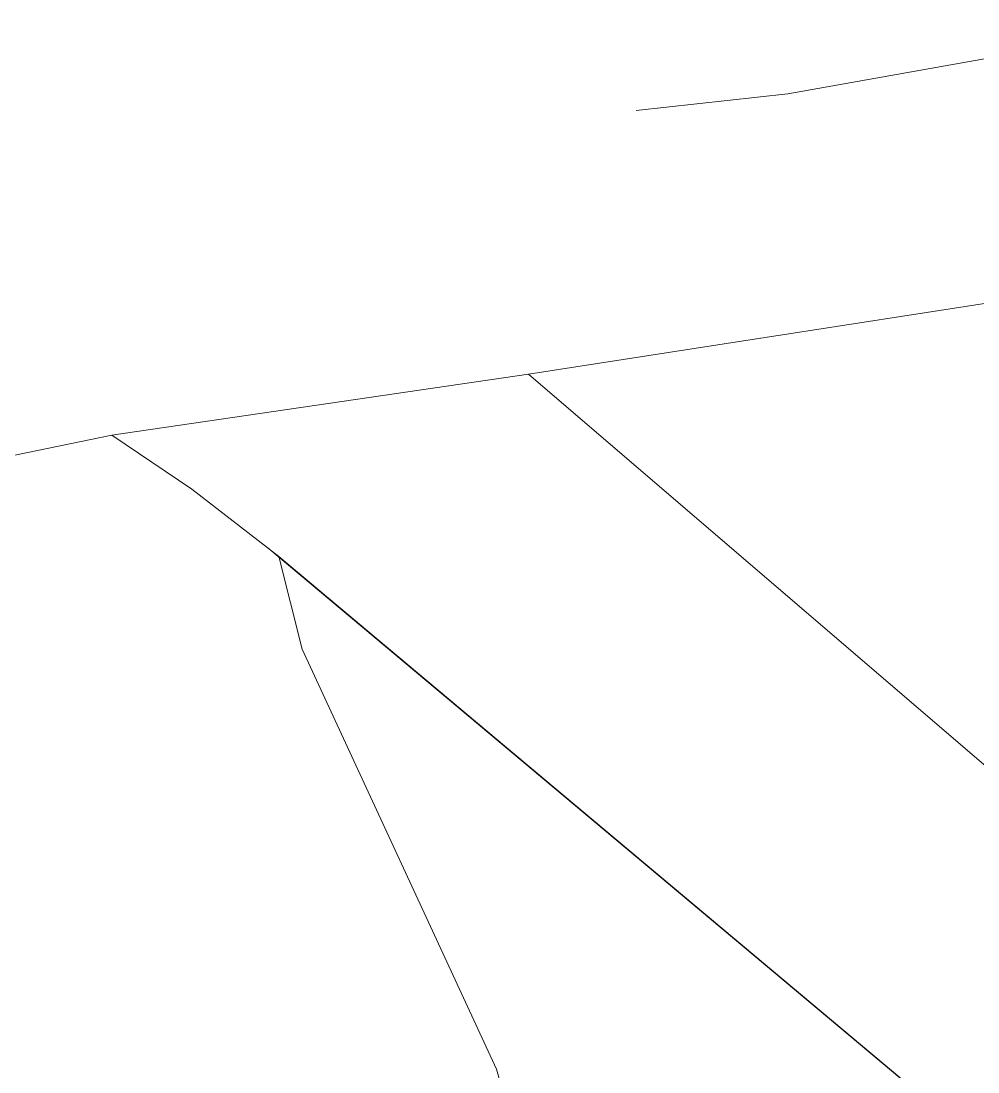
# Model space of a CAD drawing. Header units: metres. Extents: x 7516441 to 7517435, y 4691974 to 4693345.
# Drawn here: x 7516547.2 to 7516631.4, y 4692354.9 to 4692447.3 of the extents above; entities that cross this region are included whole.
import ezdxf

# ---------------------------------------------------------------- set-up
doc = ezdxf.new("R2010")
doc.units = ezdxf.units.M
doc.layers.add('Parc-Kojshi', color=251, linetype='Continuous', lineweight=0)

msp = doc.modelspace()

# ---------------------------------------------------------------- linework, layer by layer
at = {"layer": 'Parc-Kojshi'}
for points in [[(7516614.648, 4692440.899), (7516650.56, 4692447.31)], [(7516601.304, 4692439.451), (7516614.648, 4692440.899)], [(7516591.82, 4692416.235), (7516653.89, 4692425.86)], [(7516555.177, 4692410.894), (7516591.82, 4692416.235)], [(7516591.82, 4692416.235), (7516700.84, 4692322.801)], [(7516538.241, 4692407.387), (7516555.177, 4692410.894)], [(7516555.177, 4692410.894), (7516538.241, 4692407.387)], [(7516562.238, 4692406.123), (7516555.177, 4692410.894)], [(7516569.878, 4692400.211), (7516562.238, 4692406.123)], [(7516568.918, 4692400.97), (7516704.59, 4692287.19)], [(7516571.919, 4692392.047), (7516569.878, 4692400.211)], [(7516704.59, 4692287.19), (7516569.878, 4692400.211)], [(7516589.022, 4692355.116), (7516571.919, 4692392.047)], [(7516591.925, 4692344.823), (7516589.022, 4692355.116)]]:
    msp.add_lwpolyline(points, dxfattribs=at)

doc.saveas('drawing.dxf')
